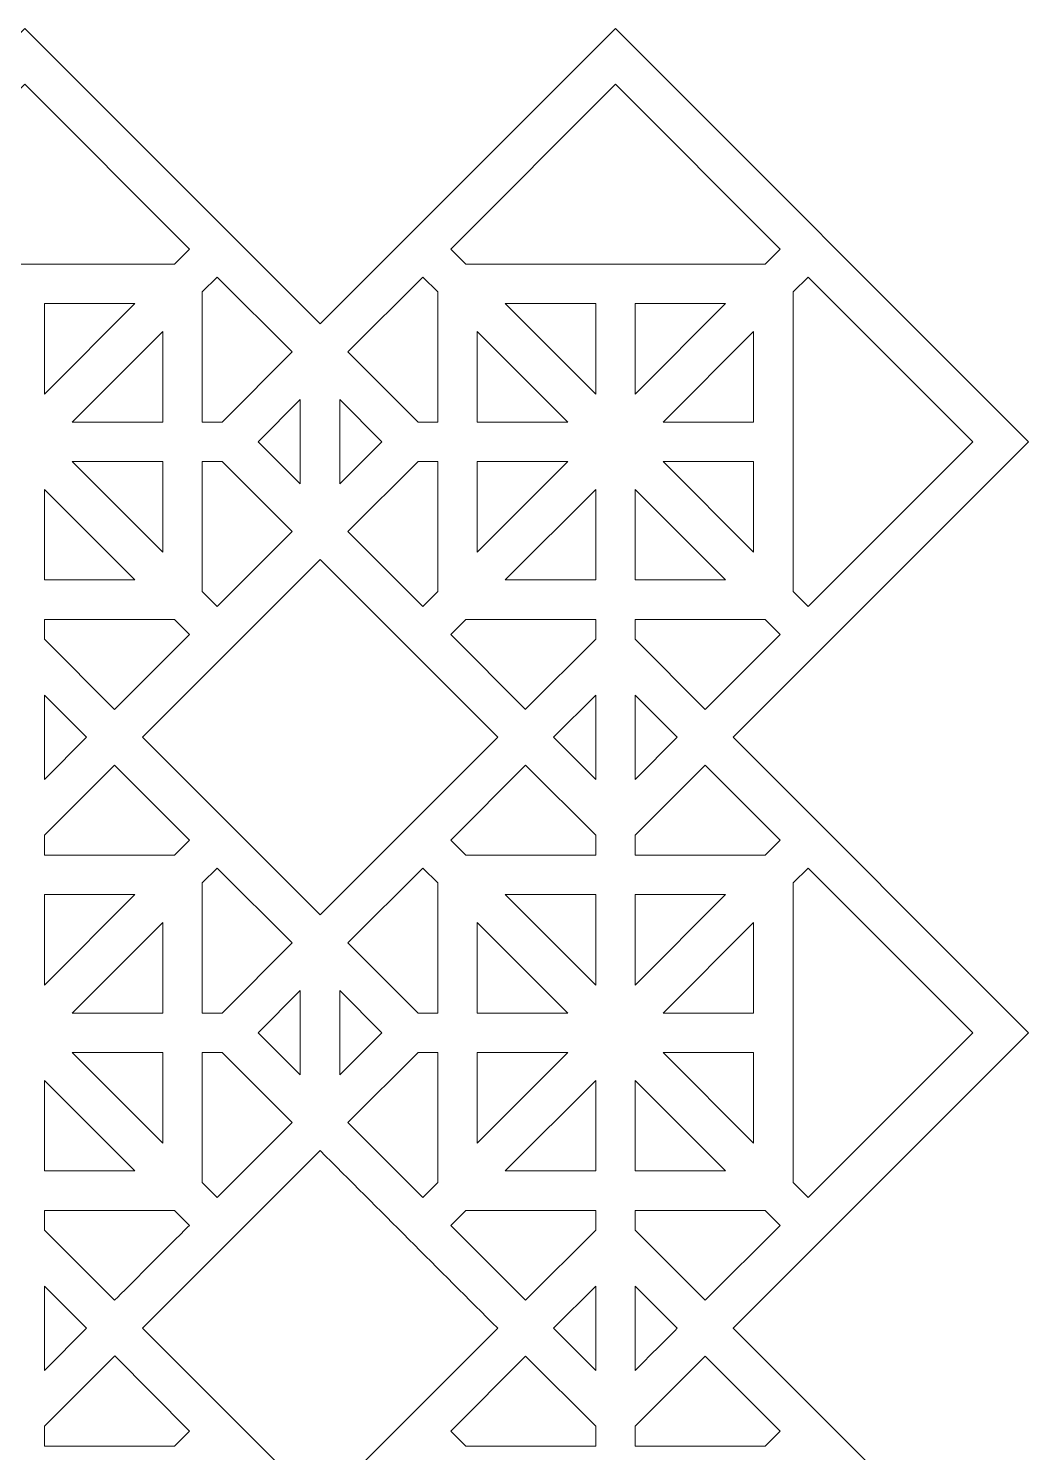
# Model space of a CAD drawing. Header units: centimetres. Extents: x -68 to 68, y -63 to 63.
# Drawn here: x 43.14 to 68.47, y 26.78 to 62.84 of the extents above; entities that cross this region are included whole.
import ezdxf

# ---------------------------------------------------------------- set-up
doc = ezdxf.new("R2010")
doc.units = ezdxf.units.CM
doc.header["$MEASUREMENT"] = 0
doc.layers.add('layer 1', color=7, linetype='Continuous')

msp = doc.modelspace()

# ---------------------------------------------------------------- linework, layer by layer
at = {"layer": 'layer 1', "color": 177, "lineweight": 9}
for points, knots in [([(58.00778, -62.84331), (58.00778, -62.84331), (68.47296, -52.37813), (68.47296, -52.37813), (68.47296, -52.37813), (68.47296, -52.37813), (60.99035, -44.89556), (60.99035, -44.89556), (60.99035, -44.89556), (60.99035, -44.89556), (68.47296, -37.41295), (68.47296, -37.41295), (68.47296, -37.41295), (68.47296, -37.41295), (61.00036, -29.94035), (61.00036, -29.94035), (61.00036, -29.94035), (61.00036, -29.94035), (68.47296, -22.44777), (68.47296, -22.44777), (68.47296, -22.44777), (68.47296, -22.44777), (60.99035, -14.96516), (60.99035, -14.96516), (60.99035, -14.96516), (60.99035, -14.96516), (68.47296, -7.48259), (68.47296, -7.48259), (68.47296, -7.48259), (68.47296, -7.48259), (60.99038, -0.00001), (60.99038, -0.00001), (60.99038, -0.00001), (60.99038, -0.00001), (68.47296, 7.48259), (68.47296, 7.48259), (68.47296, 7.48259), (68.47296, 7.48259), (60.99035, 14.96516), (60.99035, 14.96516), (60.99035, 14.96516), (60.99035, 14.96516), (68.47296, 22.44777), (68.47296, 22.44777), (68.47296, 22.44777), (68.47296, 22.44777), (61.00036, 29.92037), (61.00036, 29.92037), (61.00036, 29.92037), (61.00036, 29.92037), (60.99263, 29.9281), (60.99263, 29.9281), (60.99263, 29.9281), (60.99263, 29.9281), (60.99037, 29.93036), (60.99037, 29.93036), (60.99037, 29.93036), (60.99037, 29.93036), (68.47296, 37.41295), (68.47296, 37.41295), (68.47296, 37.41295), (68.47296, 37.41295), (60.99035, 44.89556), (60.99035, 44.89556), (60.99035, 44.89556), (60.99035, 44.89556), (68.47296, 52.37813), (68.47296, 52.37813), (68.47296, 52.37813), (68.47296, 52.37813), (58.00778, 62.84331), (58.00778, 62.84331), (58.00778, 62.84331), (58.00778, 62.84331), (50.52517, 55.3607), (50.52517, 55.3607), (50.52517, 55.3607), (50.52517, 55.3607), (43.0426, 62.84331), (43.0426, 62.84331), (43.0426, 62.84331), (43.0426, 62.84331), (35.56, 55.36071), (35.56, 55.36071), (35.56, 55.36071), (35.56, 55.36071), (28.07742, 62.84331), (28.07742, 62.84331), (28.07742, 62.84331), (28.07742, 62.84331), (20.59485, 55.3607), (20.59485, 55.3607), (20.59485, 55.3607), (20.59485, 55.3607), (13.11224, 62.84331), (13.11224, 62.84331), (13.11224, 62.84331), (13.11224, 62.84331), (2.64706, 52.37813), (2.64706, 52.37813), (2.64706, 52.37813), (2.64706, 52.37813), (10.12967, 44.89556), (10.12967, 44.89556), (10.12967, 44.89556), (10.12967, 44.89556), (2.64706, 37.41295), (2.64706, 37.41295), (2.64706, 37.41295), (2.64706, 37.41295), (10.12964, 29.93035), (10.12964, 29.93035), (10.12964, 29.93035), (10.12964, 29.93035), (2.64706, 22.44777), (2.64706, 22.44777), (2.64706, 22.44777), (2.64706, 22.44777), (10.12967, 14.96516), (10.12967, 14.96516), (10.12967, 14.96516), (10.12967, 14.96516), (2.64706, 7.48259), (2.64706, 7.48259), (2.64706, 7.48259), (2.64706, 7.48259), (10.12965, 0), (10.12965, 0), (10.12965, 0), (10.12965, 0), (2.64706, -7.48259), (2.64706, -7.48259), (2.64706, -7.48259), (2.64706, -7.48259), (10.12967, -14.96516), (10.12967, -14.96516), (10.12967, -14.96516), (10.12967, -14.96516), (2.64706, -22.44777), (2.64706, -22.44777), (2.64706, -22.44777), (2.64706, -22.44777), (10.12965, -29.93036), (10.12965, -29.93036), (10.12965, -29.93036), (10.12965, -29.93036), (2.64706, -37.41295), (2.64706, -37.41295), (2.64706, -37.41295), (2.64706, -37.41295), (10.12967, -44.89556), (10.12967, -44.89556), (10.12967, -44.89556), (10.12967, -44.89556), (2.64706, -52.37813), (2.64706, -52.37813), (2.64706, -52.37813), (2.64706, -52.37813), (13.11224, -62.84331), (13.11224, -62.84331), (13.11224, -62.84331), (13.11224, -62.84331), (20.59484, -55.36071), (20.59484, -55.36071), (20.59484, -55.36071), (20.59484, -55.36071), (28.07742, -62.84331), (28.07742, -62.84331), (28.07742, -62.84331), (28.07742, -62.84331), (35.56, -55.36071), (35.56, -55.36071), (35.56, -55.36071), (35.56, -55.36071), (43.0426, -62.84331), (43.0426, -62.84331), (43.0426, -62.84331), (43.0426, -62.84331), (50.52518, -55.36071), (50.52518, -55.36071), (50.52518, -55.36071), (50.52518, -55.36071), (58.00778, -62.84331), (58.00778, -62.84331)], [0, 0, 0, 0, 0.0212766, 0.0212766, 0.0212766, 0.0212766, 0.04255319, 0.04255319, 0.04255319, 0.04255319, 0.06382979, 0.06382979, 0.06382979, 0.06382979, 0.08510638, 0.08510638, 0.08510638, 0.08510638, 0.10638298, 0.10638298, 0.10638298, 0.10638298, 0.12765957, 0.12765957, 0.12765957, 0.12765957, 0.14893617, 0.14893617, 0.14893617, 0.14893617, 0.17021277, 0.17021277, 0.17021277, 0.17021277, 0.19148936, 0.19148936, 0.19148936, 0.19148936, 0.21276596, 0.21276596, 0.21276596, 0.21276596, 0.23404255, 0.23404255, 0.23404255, 0.23404255, 0.25531915, 0.25531915, 0.25531915, 0.25531915, 0.27659574, 0.27659574, 0.27659574, 0.27659574, 0.29787234, 0.29787234, 0.29787234, 0.29787234, 0.31914894, 0.31914894, 0.31914894, 0.31914894, 0.34042553, 0.34042553, 0.34042553, 0.34042553, 0.36170213, 0.36170213, 0.36170213, 0.36170213, 0.38297872, 0.38297872, 0.38297872, 0.38297872, 0.40425532, 0.40425532, 0.40425532, 0.40425532, 0.42553191, 0.42553191, 0.42553191, 0.42553191, 0.44680851, 0.44680851, 0.44680851, 0.44680851, 0.46808511, 0.46808511, 0.46808511, 0.46808511, 0.4893617, 0.4893617, 0.4893617, 0.4893617, 0.5106383, 0.5106383, 0.5106383, 0.5106383, 0.53191489, 0.53191489, 0.53191489, 0.53191489, 0.55319149, 0.55319149, 0.55319149, 0.55319149, 0.57446809, 0.57446809, 0.57446809, 0.57446809, 0.59574468, 0.59574468, 0.59574468, 0.59574468, 0.61702128, 0.61702128, 0.61702128, 0.61702128, 0.63829787, 0.63829787, 0.63829787, 0.63829787, 0.65957447, 0.65957447, 0.65957447, 0.65957447, 0.68085106, 0.68085106, 0.68085106, 0.68085106, 0.70212766, 0.70212766, 0.70212766, 0.70212766, 0.72340426, 0.72340426, 0.72340426, 0.72340426, 0.74468085, 0.74468085, 0.74468085, 0.74468085, 0.76595745, 0.76595745, 0.76595745, 0.76595745, 0.78723404, 0.78723404, 0.78723404, 0.78723404, 0.80851064, 0.80851064, 0.80851064, 0.80851064, 0.82978723, 0.82978723, 0.82978723, 0.82978723, 0.85106383, 0.85106383, 0.85106383, 0.85106383, 0.87234043, 0.87234043, 0.87234043, 0.87234043, 0.89361702, 0.89361702, 0.89361702, 0.89361702, 0.91489362, 0.91489362, 0.91489362, 0.91489362, 0.93617021, 0.93617021, 0.93617021, 0.93617021, 0.95744681, 0.95744681, 0.95744681, 0.95744681, 1, 1, 1, 1]), ([(47.21453, 57.25714), (47.21453, 57.25714), (46.83549, 56.87813), (46.83549, 56.87813), (46.83549, 56.87813), (46.83549, 56.87813), (39.24977, 56.87813), (39.24977, 56.87813), (39.24977, 56.87813), (39.24977, 56.87813), (38.8707, 57.2572), (38.8707, 57.2572), (38.8707, 57.2572), (38.8707, 57.2572), (43.0426, 61.4291), (43.0426, 61.4291), (43.0426, 61.4291), (43.0426, 61.4291), (47.21453, 57.25714), (47.21453, 57.25714)], [0, 0, 0, 0, 0.16666667, 0.16666667, 0.16666667, 0.16666667, 0.33333333, 0.33333333, 0.33333333, 0.33333333, 0.5, 0.5, 0.5, 0.5, 0.66666667, 0.66666667, 0.66666667, 0.66666667, 1, 1, 1, 1]), ([(53.83585, 57.25714), (53.83585, 57.25714), (54.21489, 56.87813), (54.21489, 56.87813), (54.21489, 56.87813), (54.21489, 56.87813), (61.80061, 56.87813), (61.80061, 56.87813), (61.80061, 56.87813), (61.80061, 56.87813), (62.17968, 57.2572), (62.17968, 57.2572), (62.17968, 57.2572), (62.17968, 57.2572), (58.00778, 61.4291), (58.00778, 61.4291), (58.00778, 61.4291), (58.00778, 61.4291), (53.83585, 57.25714), (53.83585, 57.25714)], [0, 0, 0, 0, 0.16666667, 0.16666667, 0.16666667, 0.16666667, 0.33333333, 0.33333333, 0.33333333, 0.33333333, 0.5, 0.5, 0.5, 0.5, 0.66666667, 0.66666667, 0.66666667, 0.66666667, 1, 1, 1, 1]), ([(48.04261, 52.87813), (48.04261, 52.87813), (49.81806, 54.65359), (49.81806, 54.65359), (49.81806, 54.65359), (49.81806, 54.65359), (47.92163, 56.55003), (47.92163, 56.55003), (47.92163, 56.55003), (47.92163, 56.55003), (47.5426, 56.17102), (47.5426, 56.17102), (47.5426, 56.17102), (47.5426, 56.17102), (47.54259, 52.87813), (47.54259, 52.87813), (47.54259, 52.87813), (47.54259, 52.87813), (48.04261, 52.87813), (48.04261, 52.87813)], [0, 0, 0, 0, 0.16666667, 0.16666667, 0.16666667, 0.16666667, 0.33333333, 0.33333333, 0.33333333, 0.33333333, 0.5, 0.5, 0.5, 0.5, 0.66666667, 0.66666667, 0.66666667, 0.66666667, 1, 1, 1, 1]), ([(53.00775, 52.87814), (53.00775, 52.87814), (53.50778, 52.87813), (53.50778, 52.87813), (53.50778, 52.87813), (53.50778, 52.87813), (53.50778, 56.17102), (53.50778, 56.17102), (53.50778, 56.17102), (53.50778, 56.17102), (53.12875, 56.55003), (53.12875, 56.55003), (53.12875, 56.55003), (53.12875, 56.55003), (51.2323, 54.6536), (51.2323, 54.6536), (51.2323, 54.6536), (51.2323, 54.6536), (53.00775, 52.87814), (53.00775, 52.87814)], [0, 0, 0, 0, 0.16666667, 0.16666667, 0.16666667, 0.16666667, 0.33333333, 0.33333333, 0.33333333, 0.33333333, 0.5, 0.5, 0.5, 0.5, 0.66666667, 0.66666667, 0.66666667, 0.66666667, 1, 1, 1, 1]), ([(62.50778, 56.17108), (62.50778, 56.17108), (62.88679, 56.55009), (62.88679, 56.55009), (62.88679, 56.55009), (62.88679, 56.55009), (67.05875, 52.37813), (67.05875, 52.37813), (67.05875, 52.37813), (67.05875, 52.37813), (62.88683, 48.20621), (62.88683, 48.20621), (62.88683, 48.20621), (62.88683, 48.20621), (62.50778, 48.58525), (62.50778, 48.58525), (62.50778, 48.58525), (62.50778, 48.58525), (62.50778, 56.17108), (62.50778, 56.17108)], [0, 0, 0, 0, 0.16666667, 0.16666667, 0.16666667, 0.16666667, 0.33333333, 0.33333333, 0.33333333, 0.33333333, 0.5, 0.5, 0.5, 0.5, 0.66666667, 0.66666667, 0.66666667, 0.66666667, 1, 1, 1, 1]), ([(45.8356, 55.87813), (45.8356, 55.87813), (43.54275, 53.58529), (43.54275, 53.58529), (43.54275, 53.58529), (43.54275, 53.58529), (43.54275, 55.87813), (43.54275, 55.87813), (43.54275, 55.87813), (43.54275, 55.87813), (45.8356, 55.87813), (45.8356, 55.87813)], [0, 0, 0, 0, 0.25, 0.25, 0.25, 0.25, 0.5, 0.5, 0.5, 0.5, 1, 1, 1, 1]), ([(55.21478, 55.87813), (55.21478, 55.87813), (57.50763, 53.58529), (57.50763, 53.58529), (57.50763, 53.58529), (57.50763, 53.58529), (57.50763, 55.87813), (57.50763, 55.87813), (57.50763, 55.87813), (57.50763, 55.87813), (55.21478, 55.87813), (55.21478, 55.87813)], [0, 0, 0, 0, 0.25, 0.25, 0.25, 0.25, 0.5, 0.5, 0.5, 0.5, 1, 1, 1, 1]), ([(58.50762, 53.58527), (58.50762, 53.58527), (58.50763, 55.87813), (58.50763, 55.87813), (58.50763, 55.87813), (58.50763, 55.87813), (60.8005, 55.87814), (60.8005, 55.87814), (60.8005, 55.87814), (60.8005, 55.87814), (58.50762, 53.58527), (58.50762, 53.58527)], [0, 0, 0, 0, 0.25, 0.25, 0.25, 0.25, 0.5, 0.5, 0.5, 0.5, 1, 1, 1, 1]), ([(59.21467, 52.87813), (59.21467, 52.87813), (61.50778, 55.17117), (61.50778, 55.17117), (61.50778, 55.17117), (61.50778, 55.17117), (61.50778, 52.87813), (61.50778, 52.87813), (61.50778, 52.87813), (61.50778, 52.87813), (59.21467, 52.87813), (59.21467, 52.87813)], [0, 0, 0, 0, 0.25, 0.25, 0.25, 0.25, 0.5, 0.5, 0.5, 0.5, 1, 1, 1, 1]), ([(44.24979, 52.87814), (44.24979, 52.87814), (46.5426, 52.87813), (46.5426, 52.87813), (46.5426, 52.87813), (46.5426, 52.87813), (46.54259, 55.17091), (46.54259, 55.17091), (46.54259, 55.17091), (46.54259, 55.17091), (44.24979, 52.87814), (44.24979, 52.87814)], [0, 0, 0, 0, 0.25, 0.25, 0.25, 0.25, 0.5, 0.5, 0.5, 0.5, 1, 1, 1, 1]), ([(56.80059, 52.87814), (56.80059, 52.87814), (54.50778, 52.87813), (54.50778, 52.87813), (54.50778, 52.87813), (54.50778, 52.87813), (54.50779, 55.17091), (54.50779, 55.17091), (54.50779, 55.17091), (54.50779, 55.17091), (56.80059, 52.87814), (56.80059, 52.87814)], [0, 0, 0, 0, 0.25, 0.25, 0.25, 0.25, 0.5, 0.5, 0.5, 0.5, 1, 1, 1, 1]), ([(50.02518, 53.44646), (50.02518, 53.44646), (48.95682, 52.37813), (48.95682, 52.37813), (48.95682, 52.37813), (48.95682, 52.37813), (50.02518, 51.30976), (50.02518, 51.30976), (50.02518, 51.30976), (50.02518, 51.30976), (50.02518, 53.44646), (50.02518, 53.44646)], [0, 0, 0, 0, 0.25, 0.25, 0.25, 0.25, 0.5, 0.5, 0.5, 0.5, 1, 1, 1, 1]), ([(51.02519, 51.30976), (51.02519, 51.30976), (51.02518, 53.44648), (51.02518, 53.44648), (51.02518, 53.44648), (51.02518, 53.44648), (52.09356, 52.37813), (52.09356, 52.37813), (52.09356, 52.37813), (52.09356, 52.37813), (51.02519, 51.30976), (51.02519, 51.30976)], [0, 0, 0, 0, 0.25, 0.25, 0.25, 0.25, 0.5, 0.5, 0.5, 0.5, 1, 1, 1, 1]), ([(46.5426, 49.58542), (46.5426, 49.58542), (44.24987, 51.87813), (44.24987, 51.87813), (44.24987, 51.87813), (44.24987, 51.87813), (46.5426, 51.87813), (46.5426, 51.87813), (46.5426, 51.87813), (46.5426, 51.87813), (46.5426, 49.58542), (46.5426, 49.58542)], [0, 0, 0, 0, 0.25, 0.25, 0.25, 0.25, 0.5, 0.5, 0.5, 0.5, 1, 1, 1, 1]), ([(48.04259, 51.87813), (48.04259, 51.87813), (49.81806, 50.10267), (49.81806, 50.10267), (49.81806, 50.10267), (49.81806, 50.10267), (47.92165, 48.20624), (47.92165, 48.20624), (47.92165, 48.20624), (47.92165, 48.20624), (47.5426, 48.58531), (47.5426, 48.58531), (47.5426, 48.58531), (47.5426, 48.58531), (47.5426, 51.87813), (47.5426, 51.87813), (47.5426, 51.87813), (47.5426, 51.87813), (48.04259, 51.87813), (48.04259, 51.87813)], [0, 0, 0, 0, 0.16666667, 0.16666667, 0.16666667, 0.16666667, 0.33333333, 0.33333333, 0.33333333, 0.33333333, 0.5, 0.5, 0.5, 0.5, 0.66666667, 0.66666667, 0.66666667, 0.66666667, 1, 1, 1, 1]), ([(53.00777, 51.87813), (53.00777, 51.87813), (51.23229, 50.10267), (51.23229, 50.10267), (51.23229, 50.10267), (51.23229, 50.10267), (53.12873, 48.20624), (53.12873, 48.20624), (53.12873, 48.20624), (53.12873, 48.20624), (53.50778, 48.58531), (53.50778, 48.58531), (53.50778, 48.58531), (53.50778, 48.58531), (53.50778, 51.87813), (53.50778, 51.87813), (53.50778, 51.87813), (53.50778, 51.87813), (53.00777, 51.87813), (53.00777, 51.87813)], [0, 0, 0, 0, 0.16666667, 0.16666667, 0.16666667, 0.16666667, 0.33333333, 0.33333333, 0.33333333, 0.33333333, 0.5, 0.5, 0.5, 0.5, 0.66666667, 0.66666667, 0.66666667, 0.66666667, 1, 1, 1, 1]), ([(54.50778, 49.58542), (54.50778, 49.58542), (56.80051, 51.87813), (56.80051, 51.87813), (56.80051, 51.87813), (56.80051, 51.87813), (54.50778, 51.87813), (54.50778, 51.87813), (54.50778, 51.87813), (54.50778, 51.87813), (54.50778, 49.58542), (54.50778, 49.58542)], [0, 0, 0, 0, 0.25, 0.25, 0.25, 0.25, 0.5, 0.5, 0.5, 0.5, 1, 1, 1, 1]), ([(61.50778, 49.58513), (61.50778, 49.58513), (61.50779, 51.87813), (61.50779, 51.87813), (61.50779, 51.87813), (61.50779, 51.87813), (59.21478, 51.87813), (59.21478, 51.87813), (59.21478, 51.87813), (59.21478, 51.87813), (61.50778, 49.58513), (61.50778, 49.58513)], [0, 0, 0, 0, 0.25, 0.25, 0.25, 0.25, 0.5, 0.5, 0.5, 0.5, 1, 1, 1, 1]), ([(43.54275, 48.87814), (43.54275, 48.87814), (45.83567, 48.87813), (45.83567, 48.87813), (45.83567, 48.87813), (45.83567, 48.87813), (43.54275, 51.17108), (43.54275, 51.17108), (43.54275, 51.17108), (43.54275, 51.17108), (43.54275, 48.87814), (43.54275, 48.87814)], [0, 0, 0, 0, 0.25, 0.25, 0.25, 0.25, 0.5, 0.5, 0.5, 0.5, 1, 1, 1, 1]), ([(57.50763, 48.87814), (57.50763, 48.87814), (55.21471, 48.87813), (55.21471, 48.87813), (55.21471, 48.87813), (55.21471, 48.87813), (57.50763, 51.17108), (57.50763, 51.17108), (57.50763, 51.17108), (57.50763, 51.17108), (57.50763, 48.87814), (57.50763, 48.87814)], [0, 0, 0, 0, 0.25, 0.25, 0.25, 0.25, 0.5, 0.5, 0.5, 0.5, 1, 1, 1, 1]), ([(60.80054, 48.87814), (60.80054, 48.87814), (58.50763, 48.87812), (58.50763, 48.87812), (58.50763, 48.87812), (58.50763, 48.87812), (58.50762, 51.17107), (58.50762, 51.17107), (58.50762, 51.17107), (58.50762, 51.17107), (60.80054, 48.87814), (60.80054, 48.87814)], [0, 0, 0, 0, 0.25, 0.25, 0.25, 0.25, 0.5, 0.5, 0.5, 0.5, 1, 1, 1, 1]), ([(50.52518, 40.39555), (50.52518, 40.39555), (46.02516, 44.89557), (46.02516, 44.89557), (46.02516, 44.89557), (46.02516, 44.89557), (50.52518, 49.39555), (50.52518, 49.39555), (50.52518, 49.39555), (50.52518, 49.39555), (55.02517, 44.89556), (55.02517, 44.89556), (55.02517, 44.89556), (55.02517, 44.89556), (50.52518, 40.39555), (50.52518, 40.39555)], [0, 0, 0, 0, 0.2, 0.2, 0.2, 0.2, 0.4, 0.4, 0.4, 0.4, 0.6, 0.6, 0.6, 0.6, 1, 1, 1, 1]), ([(45.31807, 45.60266), (45.31807, 45.60266), (47.21454, 47.49913), (47.21454, 47.49913), (47.21454, 47.49913), (47.21454, 47.49913), (46.83556, 47.87813), (46.83556, 47.87813), (46.83556, 47.87813), (46.83556, 47.87813), (43.54275, 47.87812), (43.54275, 47.87812), (43.54275, 47.87812), (43.54275, 47.87812), (43.54275, 47.37798), (43.54275, 47.37798), (43.54275, 47.37798), (43.54275, 47.37798), (45.31803, 45.6027), (45.31803, 45.6027), (45.31803, 45.6027), (45.31803, 45.6027), (45.31806, 45.60267), (45.31806, 45.60267), (45.31806, 45.60267), (45.31806, 45.60267), (45.31807, 45.60266), (45.31807, 45.60266)], [0, 0, 0, 0, 0.125, 0.125, 0.125, 0.125, 0.25, 0.25, 0.25, 0.25, 0.375, 0.375, 0.375, 0.375, 0.5, 0.5, 0.5, 0.5, 0.625, 0.625, 0.625, 0.625, 0.75, 0.75, 0.75, 0.75, 1, 1, 1, 1]), ([(54.21482, 47.87813), (54.21482, 47.87813), (53.83584, 47.49913), (53.83584, 47.49913), (53.83584, 47.49913), (53.83584, 47.49913), (55.73229, 45.60267), (55.73229, 45.60267), (55.73229, 45.60267), (55.73229, 45.60267), (55.73237, 45.60275), (55.73237, 45.60275), (55.73237, 45.60275), (55.73237, 45.60275), (57.50763, 47.378), (57.50763, 47.378), (57.50763, 47.378), (57.50763, 47.378), (57.50763, 47.87813), (57.50763, 47.87813), (57.50763, 47.87813), (57.50763, 47.87813), (54.21482, 47.87813), (54.21482, 47.87813)], [0, 0, 0, 0, 0.14285714, 0.14285714, 0.14285714, 0.14285714, 0.28571429, 0.28571429, 0.28571429, 0.28571429, 0.42857143, 0.42857143, 0.42857143, 0.42857143, 0.57142857, 0.57142857, 0.57142857, 0.57142857, 0.71428571, 0.71428571, 0.71428571, 0.71428571, 1, 1, 1, 1]), ([(60.28326, 45.60265), (60.28326, 45.60265), (62.17972, 47.4991), (62.17972, 47.4991), (62.17972, 47.4991), (62.17972, 47.4991), (61.80067, 47.87813), (61.80067, 47.87813), (61.80067, 47.87813), (61.80067, 47.87813), (58.50763, 47.87813), (58.50763, 47.87813), (58.50763, 47.87813), (58.50763, 47.87813), (58.50763, 47.37828), (58.50763, 47.37828), (58.50763, 47.37828), (58.50763, 47.37828), (60.28326, 45.60265), (60.28326, 45.60265)], [0, 0, 0, 0, 0.16666667, 0.16666667, 0.16666667, 0.16666667, 0.33333333, 0.33333333, 0.33333333, 0.33333333, 0.5, 0.5, 0.5, 0.5, 0.66666667, 0.66666667, 0.66666667, 0.66666667, 1, 1, 1, 1]), ([(43.54275, 45.96375), (43.54275, 45.96375), (44.61096, 44.89556), (44.61096, 44.89556), (44.61096, 44.89556), (44.61096, 44.89556), (43.54275, 43.82733), (43.54275, 43.82733), (43.54275, 43.82733), (43.54275, 43.82733), (43.54275, 45.96375), (43.54275, 45.96375)], [0, 0, 0, 0, 0.25, 0.25, 0.25, 0.25, 0.5, 0.5, 0.5, 0.5, 1, 1, 1, 1]), ([(56.4394, 44.89555), (56.4394, 44.89555), (57.50763, 43.82731), (57.50763, 43.82731), (57.50763, 43.82731), (57.50763, 43.82731), (57.50763, 45.96379), (57.50763, 45.96379), (57.50763, 45.96379), (57.50763, 45.96379), (56.4394, 44.89555), (56.4394, 44.89555)], [0, 0, 0, 0, 0.25, 0.25, 0.25, 0.25, 0.5, 0.5, 0.5, 0.5, 1, 1, 1, 1]), ([(59.57616, 44.89554), (59.57616, 44.89554), (58.50763, 43.82703), (58.50763, 43.82703), (58.50763, 43.82703), (58.50763, 43.82703), (58.50764, 45.96406), (58.50764, 45.96406), (58.50764, 45.96406), (58.50764, 45.96406), (59.57616, 44.89554), (59.57616, 44.89554)], [0, 0, 0, 0, 0.25, 0.25, 0.25, 0.25, 0.5, 0.5, 0.5, 0.5, 1, 1, 1, 1]), ([(43.54275, 41.91295), (43.54275, 41.91295), (43.54275, 42.41314), (43.54275, 42.41314), (43.54275, 42.41314), (43.54275, 42.41314), (45.31806, 44.18844), (45.31806, 44.18844), (45.31806, 44.18844), (45.31806, 44.18844), (47.21454, 42.29195), (47.21454, 42.29195), (47.21454, 42.29195), (47.21454, 42.29195), (46.83556, 41.91295), (46.83556, 41.91295), (46.83556, 41.91295), (46.83556, 41.91295), (43.54275, 41.91295), (43.54275, 41.91295)], [0, 0, 0, 0, 0.16666667, 0.16666667, 0.16666667, 0.16666667, 0.33333333, 0.33333333, 0.33333333, 0.33333333, 0.5, 0.5, 0.5, 0.5, 0.66666667, 0.66666667, 0.66666667, 0.66666667, 1, 1, 1, 1]), ([(57.50763, 42.41311), (57.50763, 42.41311), (57.50764, 41.91295), (57.50764, 41.91295), (57.50764, 41.91295), (57.50764, 41.91295), (54.21482, 41.91295), (54.21482, 41.91295), (54.21482, 41.91295), (54.21482, 41.91295), (53.83584, 42.29195), (53.83584, 42.29195), (53.83584, 42.29195), (53.83584, 42.29195), (55.73229, 44.18844), (55.73229, 44.18844)], [0, 0, 0, 0, 0.2, 0.2, 0.2, 0.2, 0.4, 0.4, 0.4, 0.4, 0.6, 0.6, 0.6, 0.6, 1, 1, 1, 1]), ([(60.28327, 44.18843), (60.28327, 44.18843), (58.50763, 42.41281), (58.50763, 42.41281), (58.50763, 42.41281), (58.50763, 42.41281), (58.50763, 41.91295), (58.50763, 41.91295), (58.50763, 41.91295), (58.50763, 41.91295), (61.80067, 41.91295), (61.80067, 41.91295), (61.80067, 41.91295), (61.80067, 41.91295), (62.17972, 42.29198), (62.17972, 42.29198), (62.17972, 42.29198), (62.17972, 42.29198), (60.28327, 44.18843), (60.28327, 44.18843)], [0, 0, 0, 0, 0.16666667, 0.16666667, 0.16666667, 0.16666667, 0.33333333, 0.33333333, 0.33333333, 0.33333333, 0.5, 0.5, 0.5, 0.5, 0.66666667, 0.66666667, 0.66666667, 0.66666667, 1, 1, 1, 1]), ([(47.5426, 41.20577), (47.5426, 41.20577), (47.92165, 41.58484), (47.92165, 41.58484), (47.92165, 41.58484), (47.92165, 41.58484), (49.81808, 39.68841), (49.81808, 39.68841), (49.81808, 39.68841), (49.81808, 39.68841), (48.04258, 37.91295), (48.04258, 37.91295), (48.04258, 37.91295), (48.04258, 37.91295), (47.5426, 37.91295), (47.5426, 37.91295), (47.5426, 37.91295), (47.5426, 37.91295), (47.5426, 41.20577), (47.5426, 41.20577)], [0, 0, 0, 0, 0.16666667, 0.16666667, 0.16666667, 0.16666667, 0.33333333, 0.33333333, 0.33333333, 0.33333333, 0.5, 0.5, 0.5, 0.5, 0.66666667, 0.66666667, 0.66666667, 0.66666667, 1, 1, 1, 1]), ([(53.00778, 37.91295), (53.00778, 37.91295), (53.50778, 37.91295), (53.50778, 37.91295), (53.50778, 37.91295), (53.50778, 37.91295), (53.50778, 41.20577), (53.50778, 41.20577), (53.50778, 41.20577), (53.50778, 41.20577), (53.12873, 41.58484), (53.12873, 41.58484), (53.12873, 41.58484), (53.12873, 41.58484), (51.23231, 39.68842), (51.23231, 39.68842), (51.23231, 39.68842), (51.23231, 39.68842), (53.00778, 37.91295), (53.00778, 37.91295)], [0, 0, 0, 0, 0.16666667, 0.16666667, 0.16666667, 0.16666667, 0.33333333, 0.33333333, 0.33333333, 0.33333333, 0.5, 0.5, 0.5, 0.5, 0.66666667, 0.66666667, 0.66666667, 0.66666667, 1, 1, 1, 1]), ([(62.50778, 33.62), (62.50778, 33.62), (62.88679, 33.24099), (62.88679, 33.24099), (62.88679, 33.24099), (62.88679, 33.24099), (67.05875, 37.41295), (67.05875, 37.41295), (67.05875, 37.41295), (67.05875, 37.41295), (62.88683, 41.58487), (62.88683, 41.58487), (62.88683, 41.58487), (62.88683, 41.58487), (62.50778, 41.20583), (62.50778, 41.20583), (62.50778, 41.20583), (62.50778, 41.20583), (62.50778, 33.62), (62.50778, 33.62)], [0, 0, 0, 0, 0.16666667, 0.16666667, 0.16666667, 0.16666667, 0.33333333, 0.33333333, 0.33333333, 0.33333333, 0.5, 0.5, 0.5, 0.5, 0.66666667, 0.66666667, 0.66666667, 0.66666667, 1, 1, 1, 1]), ([(43.54275, 40.91294), (43.54275, 40.91294), (45.83567, 40.91295), (45.83567, 40.91295), (45.83567, 40.91295), (45.83567, 40.91295), (43.54275, 38.62), (43.54275, 38.62), (43.54275, 38.62), (43.54275, 38.62), (43.54275, 40.91294), (43.54275, 40.91294)], [0, 0, 0, 0, 0.25, 0.25, 0.25, 0.25, 0.5, 0.5, 0.5, 0.5, 1, 1, 1, 1]), ([(57.50763, 40.91294), (57.50763, 40.91294), (55.21471, 40.91295), (55.21471, 40.91295), (55.21471, 40.91295), (55.21471, 40.91295), (57.50763, 38.62), (57.50763, 38.62), (57.50763, 38.62), (57.50763, 38.62), (57.50763, 40.91294), (57.50763, 40.91294)], [0, 0, 0, 0, 0.25, 0.25, 0.25, 0.25, 0.5, 0.5, 0.5, 0.5, 1, 1, 1, 1]), ([(60.80054, 40.91294), (60.80054, 40.91294), (58.50763, 40.91296), (58.50763, 40.91296), (58.50763, 40.91296), (58.50763, 40.91296), (58.50762, 38.62001), (58.50762, 38.62001), (58.50762, 38.62001), (58.50762, 38.62001), (60.80054, 40.91294), (60.80054, 40.91294)], [0, 0, 0, 0, 0.25, 0.25, 0.25, 0.25, 0.5, 0.5, 0.5, 0.5, 1, 1, 1, 1]), ([(46.5426, 40.20566), (46.5426, 40.20566), (44.24987, 37.91295), (44.24987, 37.91295), (44.24987, 37.91295), (44.24987, 37.91295), (46.5426, 37.91295), (46.5426, 37.91295), (46.5426, 37.91295), (46.5426, 37.91295), (46.5426, 40.20566), (46.5426, 40.20566)], [0, 0, 0, 0, 0.25, 0.25, 0.25, 0.25, 0.5, 0.5, 0.5, 0.5, 1, 1, 1, 1]), ([(54.50778, 40.20566), (54.50778, 40.20566), (56.80051, 37.91295), (56.80051, 37.91295), (56.80051, 37.91295), (56.80051, 37.91295), (54.50778, 37.91295), (54.50778, 37.91295), (54.50778, 37.91295), (54.50778, 37.91295), (54.50778, 40.20566), (54.50778, 40.20566)], [0, 0, 0, 0, 0.25, 0.25, 0.25, 0.25, 0.5, 0.5, 0.5, 0.5, 1, 1, 1, 1]), ([(61.50778, 40.20595), (61.50778, 40.20595), (61.50779, 37.91295), (61.50779, 37.91295), (61.50779, 37.91295), (61.50779, 37.91295), (59.21478, 37.91295), (59.21478, 37.91295), (59.21478, 37.91295), (59.21478, 37.91295), (61.50778, 40.20595), (61.50778, 40.20595)], [0, 0, 0, 0, 0.25, 0.25, 0.25, 0.25, 0.5, 0.5, 0.5, 0.5, 1, 1, 1, 1]), ([(50.02517, 36.34459), (50.02517, 36.34459), (50.02518, 38.48132), (50.02518, 38.48132), (50.02518, 38.48132), (50.02518, 38.48132), (48.95682, 37.41295), (48.95682, 37.41295), (48.95682, 37.41295), (48.95682, 37.41295), (50.02517, 36.34459), (50.02517, 36.34459)], [0, 0, 0, 0, 0.25, 0.25, 0.25, 0.25, 0.5, 0.5, 0.5, 0.5, 1, 1, 1, 1]), ([(51.02518, 38.48132), (51.02518, 38.48132), (51.02518, 36.34459), (51.02518, 36.34459), (51.02518, 36.34459), (51.02518, 36.34459), (52.09356, 37.41295), (52.09356, 37.41295), (52.09356, 37.41295), (52.09356, 37.41295), (51.02518, 38.48132), (51.02518, 38.48132)], [0, 0, 0, 0, 0.25, 0.25, 0.25, 0.25, 0.5, 0.5, 0.5, 0.5, 1, 1, 1, 1]), ([(44.24979, 36.91294), (44.24979, 36.91294), (46.5426, 36.91295), (46.5426, 36.91295), (46.5426, 36.91295), (46.5426, 36.91295), (46.54259, 34.62017), (46.54259, 34.62017), (46.54259, 34.62017), (46.54259, 34.62017), (44.24979, 36.91294), (44.24979, 36.91294)], [0, 0, 0, 0, 0.25, 0.25, 0.25, 0.25, 0.5, 0.5, 0.5, 0.5, 1, 1, 1, 1]), ([(47.5426, 36.91295), (47.5426, 36.91295), (47.5426, 33.62006), (47.5426, 33.62006), (47.5426, 33.62006), (47.5426, 33.62006), (47.92163, 33.24105), (47.92163, 33.24105), (47.92163, 33.24105), (47.92163, 33.24105), (49.81806, 35.1375), (49.81806, 35.1375), (49.81806, 35.1375), (49.81806, 35.1375), (48.04261, 36.91295), (48.04261, 36.91295), (48.04261, 36.91295), (48.04261, 36.91295), (47.5426, 36.91295), (47.5426, 36.91295)], [0, 0, 0, 0, 0.16666667, 0.16666667, 0.16666667, 0.16666667, 0.33333333, 0.33333333, 0.33333333, 0.33333333, 0.5, 0.5, 0.5, 0.5, 0.66666667, 0.66666667, 0.66666667, 0.66666667, 1, 1, 1, 1]), ([(53.00776, 36.91295), (53.00776, 36.91295), (51.2323, 35.13749), (51.2323, 35.13749), (51.2323, 35.13749), (51.2323, 35.13749), (53.12875, 33.24105), (53.12875, 33.24105), (53.12875, 33.24105), (53.12875, 33.24105), (53.50778, 33.62006), (53.50778, 33.62006), (53.50778, 33.62006), (53.50778, 33.62006), (53.50779, 36.91295), (53.50779, 36.91295), (53.50779, 36.91295), (53.50779, 36.91295), (53.00776, 36.91295), (53.00776, 36.91295)], [0, 0, 0, 0, 0.16666667, 0.16666667, 0.16666667, 0.16666667, 0.33333333, 0.33333333, 0.33333333, 0.33333333, 0.5, 0.5, 0.5, 0.5, 0.66666667, 0.66666667, 0.66666667, 0.66666667, 1, 1, 1, 1]), ([(56.80059, 36.91294), (56.80059, 36.91294), (54.50778, 36.91295), (54.50778, 36.91295), (54.50778, 36.91295), (54.50778, 36.91295), (54.50779, 34.62017), (54.50779, 34.62017), (54.50779, 34.62017), (54.50779, 34.62017), (56.80059, 36.91294), (56.80059, 36.91294)], [0, 0, 0, 0, 0.25, 0.25, 0.25, 0.25, 0.5, 0.5, 0.5, 0.5, 1, 1, 1, 1]), ([(59.21467, 36.91295), (59.21467, 36.91295), (61.50778, 34.61991), (61.50778, 34.61991), (61.50778, 34.61991), (61.50778, 34.61991), (61.50778, 36.91295), (61.50778, 36.91295), (61.50778, 36.91295), (61.50778, 36.91295), (59.21467, 36.91295), (59.21467, 36.91295)], [0, 0, 0, 0, 0.25, 0.25, 0.25, 0.25, 0.5, 0.5, 0.5, 0.5, 1, 1, 1, 1]), ([(45.8356, 33.91295), (45.8356, 33.91295), (43.54275, 36.20579), (43.54275, 36.20579), (43.54275, 36.20579), (43.54275, 36.20579), (43.54275, 33.91295), (43.54275, 33.91295), (43.54275, 33.91295), (43.54275, 33.91295), (45.8356, 33.91295), (45.8356, 33.91295)], [0, 0, 0, 0, 0.25, 0.25, 0.25, 0.25, 0.5, 0.5, 0.5, 0.5, 1, 1, 1, 1]), ([(55.21478, 33.91295), (55.21478, 33.91295), (57.50763, 36.20579), (57.50763, 36.20579), (57.50763, 36.20579), (57.50763, 36.20579), (57.50763, 33.91295), (57.50763, 33.91295), (57.50763, 33.91295), (57.50763, 33.91295), (55.21478, 33.91295), (55.21478, 33.91295)], [0, 0, 0, 0, 0.25, 0.25, 0.25, 0.25, 0.5, 0.5, 0.5, 0.5, 1, 1, 1, 1]), ([(58.50762, 36.20581), (58.50762, 36.20581), (58.50763, 33.91295), (58.50763, 33.91295), (58.50763, 33.91295), (58.50763, 33.91295), (60.8005, 33.91294), (60.8005, 33.91294), (60.8005, 33.91294), (60.8005, 33.91294), (58.50762, 36.20581), (58.50762, 36.20581)], [0, 0, 0, 0, 0.25, 0.25, 0.25, 0.25, 0.5, 0.5, 0.5, 0.5, 1, 1, 1, 1]), ([(46.02518, 29.93036), (46.02518, 29.93036), (50.52517, 34.43037), (50.52517, 34.43037), (50.52517, 34.43037), (52.02731, 32.93255), (53.5252, 31.43035), (55.02518, 29.93037), (55.02518, 29.93037), (55.02518, 29.93037), (52.53478, 27.43996), (52.53478, 27.43996), (52.53478, 27.43996), (52.53478, 27.43996), (52.53477, 27.43995), (52.53477, 27.43995), (52.53477, 27.43995), (52.53477, 27.43995), (50.52517, 25.43035), (50.52517, 25.43035), (50.52517, 25.43035), (50.52517, 25.43035), (46.02695, 29.92859), (46.02695, 29.92859), (46.02695, 29.92859), (46.02695, 29.92859), (46.02518, 29.93036), (46.02518, 29.93036), (46.02518, 29.93036), (46.02518, 29.93036), (46.02518, 29.93036), (46.02518, 29.93036)], [0, 0, 0, 0, 0.11111111, 0.11111111, 0.11111111, 0.11111111, 0.22222222, 0.22222222, 0.22222222, 0.22222222, 0.33333333, 0.33333333, 0.33333333, 0.33333333, 0.44444444, 0.44444444, 0.44444444, 0.44444444, 0.55555556, 0.55555556, 0.55555556, 0.55555556, 0.66666667, 0.66666667, 0.66666667, 0.66666667, 0.77777778, 0.77777778, 0.77777778, 0.77777778, 1, 1, 1, 1]), ([(43.54275, 32.91295), (43.54275, 32.91295), (46.83549, 32.91295), (46.83549, 32.91295), (46.83549, 32.91295), (46.83549, 32.91295), (47.21453, 32.53394), (47.21453, 32.53394), (47.21453, 32.53394), (47.07473, 32.39414), (45.31807, 30.63748), (45.31806, 30.63749), (45.31806, 30.63749), (45.31806, 30.63749), (43.54275, 32.41278), (43.54275, 32.41278), (43.54275, 32.41278), (43.54275, 32.41278), (43.54275, 32.91295), (43.54275, 32.91295)], [0, 0, 0, 0, 0.16666667, 0.16666667, 0.16666667, 0.16666667, 0.33333333, 0.33333333, 0.33333333, 0.33333333, 0.5, 0.5, 0.5, 0.5, 0.66666667, 0.66666667, 0.66666667, 0.66666667, 1, 1, 1, 1]), ([(55.73229, 30.63748), (55.73229, 30.63748), (57.50763, 32.41281), (57.50763, 32.41281), (57.50763, 32.41281), (57.50763, 32.41281), (57.50763, 32.91295), (57.50763, 32.91295), (57.50763, 32.91295), (57.50763, 32.91295), (54.21489, 32.91295), (54.21489, 32.91295), (54.21489, 32.91295), (54.21489, 32.91295), (53.83585, 32.53394), (53.83585, 32.53394), (53.83585, 32.53394), (53.83585, 32.53394), (55.73229, 30.63748), (55.73229, 30.63748)], [0, 0, 0, 0, 0.16666667, 0.16666667, 0.16666667, 0.16666667, 0.33333333, 0.33333333, 0.33333333, 0.33333333, 0.5, 0.5, 0.5, 0.5, 0.66666667, 0.66666667, 0.66666667, 0.66666667, 1, 1, 1, 1]), ([(60.28326, 30.63747), (60.28326, 30.63747), (58.50763, 32.41309), (58.50763, 32.41309), (58.50763, 32.41309), (58.50763, 32.41309), (58.50763, 32.91295), (58.50763, 32.91295), (58.50763, 32.91295), (58.50763, 32.91295), (61.80061, 32.91295), (61.80061, 32.91295), (61.80061, 32.91295), (61.80061, 32.91295), (62.17968, 32.53388), (62.17968, 32.53388), (62.17968, 32.53388), (62.17968, 32.53388), (60.28326, 30.63747), (60.28326, 30.63747)], [0, 0, 0, 0, 0.16666667, 0.16666667, 0.16666667, 0.16666667, 0.33333333, 0.33333333, 0.33333333, 0.33333333, 0.5, 0.5, 0.5, 0.5, 0.66666667, 0.66666667, 0.66666667, 0.66666667, 1, 1, 1, 1]), ([(43.54276, 28.86214), (43.54276, 28.86214), (43.54275, 30.99856), (43.54275, 30.99856), (43.54275, 30.99856), (43.54275, 30.99856), (44.61096, 29.93036), (44.61096, 29.93036), (44.61096, 29.93036), (44.61096, 29.93036), (43.54276, 28.86214), (43.54276, 28.86214)], [0, 0, 0, 0, 0.25, 0.25, 0.25, 0.25, 0.5, 0.5, 0.5, 0.5, 1, 1, 1, 1]), ([(56.4394, 29.93037), (56.4394, 29.93037), (57.50762, 28.86213), (57.50762, 28.86213), (57.50762, 28.86213), (57.50762, 28.86213), (57.50763, 30.99859), (57.50763, 30.99859), (57.50763, 30.99859), (57.50763, 30.99859), (56.4394, 29.93037), (56.4394, 29.93037)], [0, 0, 0, 0, 0.25, 0.25, 0.25, 0.25, 0.5, 0.5, 0.5, 0.5, 1, 1, 1, 1]), ([(58.50763, 28.86184), (58.50763, 28.86184), (58.50763, 30.99888), (58.50763, 30.99888), (58.50763, 30.99888), (58.50763, 30.99888), (59.57615, 29.93037), (59.57615, 29.93037), (59.57615, 29.93037), (59.21999, 29.5742), (58.8638, 29.21801), (58.50763, 28.86184)], [0, 0, 0, 0, 0.25, 0.25, 0.25, 0.25, 0.5, 0.5, 0.5, 0.5, 1, 1, 1, 1]), ([(43.54275, 26.94777), (43.54275, 26.94777), (46.83549, 26.94777), (46.83549, 26.94777), (46.83549, 26.94777), (46.83549, 26.94777), (47.21453, 27.32678), (47.21453, 27.32678), (47.21453, 27.32678), (47.21453, 27.32678), (45.32366, 29.22884), (45.32366, 29.22884), (45.32366, 29.22884), (45.32366, 29.22884), (43.54275, 27.44793), (43.54275, 27.44793), (43.54275, 27.44793), (43.54275, 27.44793), (43.54275, 26.94777), (43.54275, 26.94777)], [0, 0, 0, 0, 0.16666667, 0.16666667, 0.16666667, 0.16666667, 0.33333333, 0.33333333, 0.33333333, 0.33333333, 0.5, 0.5, 0.5, 0.5, 0.66666667, 0.66666667, 0.66666667, 0.66666667, 1, 1, 1, 1]), ([(57.50763, 27.44791), (57.50763, 27.44791), (57.50763, 26.94777), (57.50763, 26.94777), (57.50763, 26.94777), (57.50763, 26.94777), (54.21489, 26.94777), (54.21489, 26.94777), (54.21489, 26.94777), (54.21489, 26.94777), (53.83585, 27.32678), (53.83585, 27.32678), (53.83585, 27.32678), (53.83585, 27.32678), (55.73229, 29.22326), (55.73229, 29.22326), (55.73229, 29.22326), (55.73229, 29.22326), (57.50763, 27.44791), (57.50763, 27.44791)], [0, 0, 0, 0, 0.16666667, 0.16666667, 0.16666667, 0.16666667, 0.33333333, 0.33333333, 0.33333333, 0.33333333, 0.5, 0.5, 0.5, 0.5, 0.66666667, 0.66666667, 0.66666667, 0.66666667, 1, 1, 1, 1]), ([(58.50762, 26.94777), (58.50762, 26.94777), (58.50762, 27.44762), (58.50762, 27.44762), (58.50762, 27.44762), (58.50762, 27.44762), (60.28327, 29.22325), (60.28327, 29.22325), (60.28327, 29.22325), (60.28327, 29.22325), (62.17968, 27.32684), (62.17968, 27.32684), (62.17968, 27.32684), (62.17968, 27.32684), (61.80061, 26.94777), (61.80061, 26.94777), (61.80061, 26.94777), (61.80061, 26.94777), (58.51762, 26.94777), (58.51762, 26.94777), (58.51762, 26.94777), (58.51762, 26.94777), (58.50763, 26.94777), (58.50763, 26.94777), (58.50763, 26.94777), (58.50763, 26.94777), (58.50762, 26.94777), (58.50762, 26.94777)], [0, 0, 0, 0, 0.125, 0.125, 0.125, 0.125, 0.25, 0.25, 0.25, 0.25, 0.375, 0.375, 0.375, 0.375, 0.5, 0.5, 0.5, 0.5, 0.625, 0.625, 0.625, 0.625, 0.75, 0.75, 0.75, 0.75, 1, 1, 1, 1])]:
    msp.add_open_spline(points, degree=3, knots=knots, dxfattribs=at)
msp.add_open_spline([(57.50762, 42.41311), (57.50762, 42.41311), (55.73231, 44.18842), (55.73231, 44.18842)], degree=3, dxfattribs=at)

doc.saveas('drawing.dxf')
